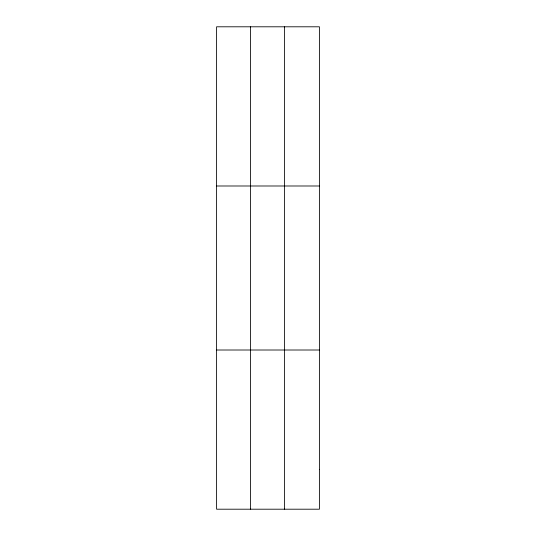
<?xml version="1.0" encoding="UTF-8"?>
<svg xmlns="http://www.w3.org/2000/svg" width="536" height="536" viewBox="0 0 536 536"><rect width="100%" height="100%" fill="white"/><g stroke="black" fill="none" stroke-linecap="round" stroke-linejoin="round"><path stroke-width="0.8" d="M250.526 26.8L250.526 509.2M284.449 26.8L284.449 509.2M216.604 185.992L319.396 185.992M216.604 350.008L319.396 350.008M319.396 469.402L319.396 509.2L216.604 509.2L216.604 26.8L319.396 26.8L319.396 469.402"/></g></svg>
